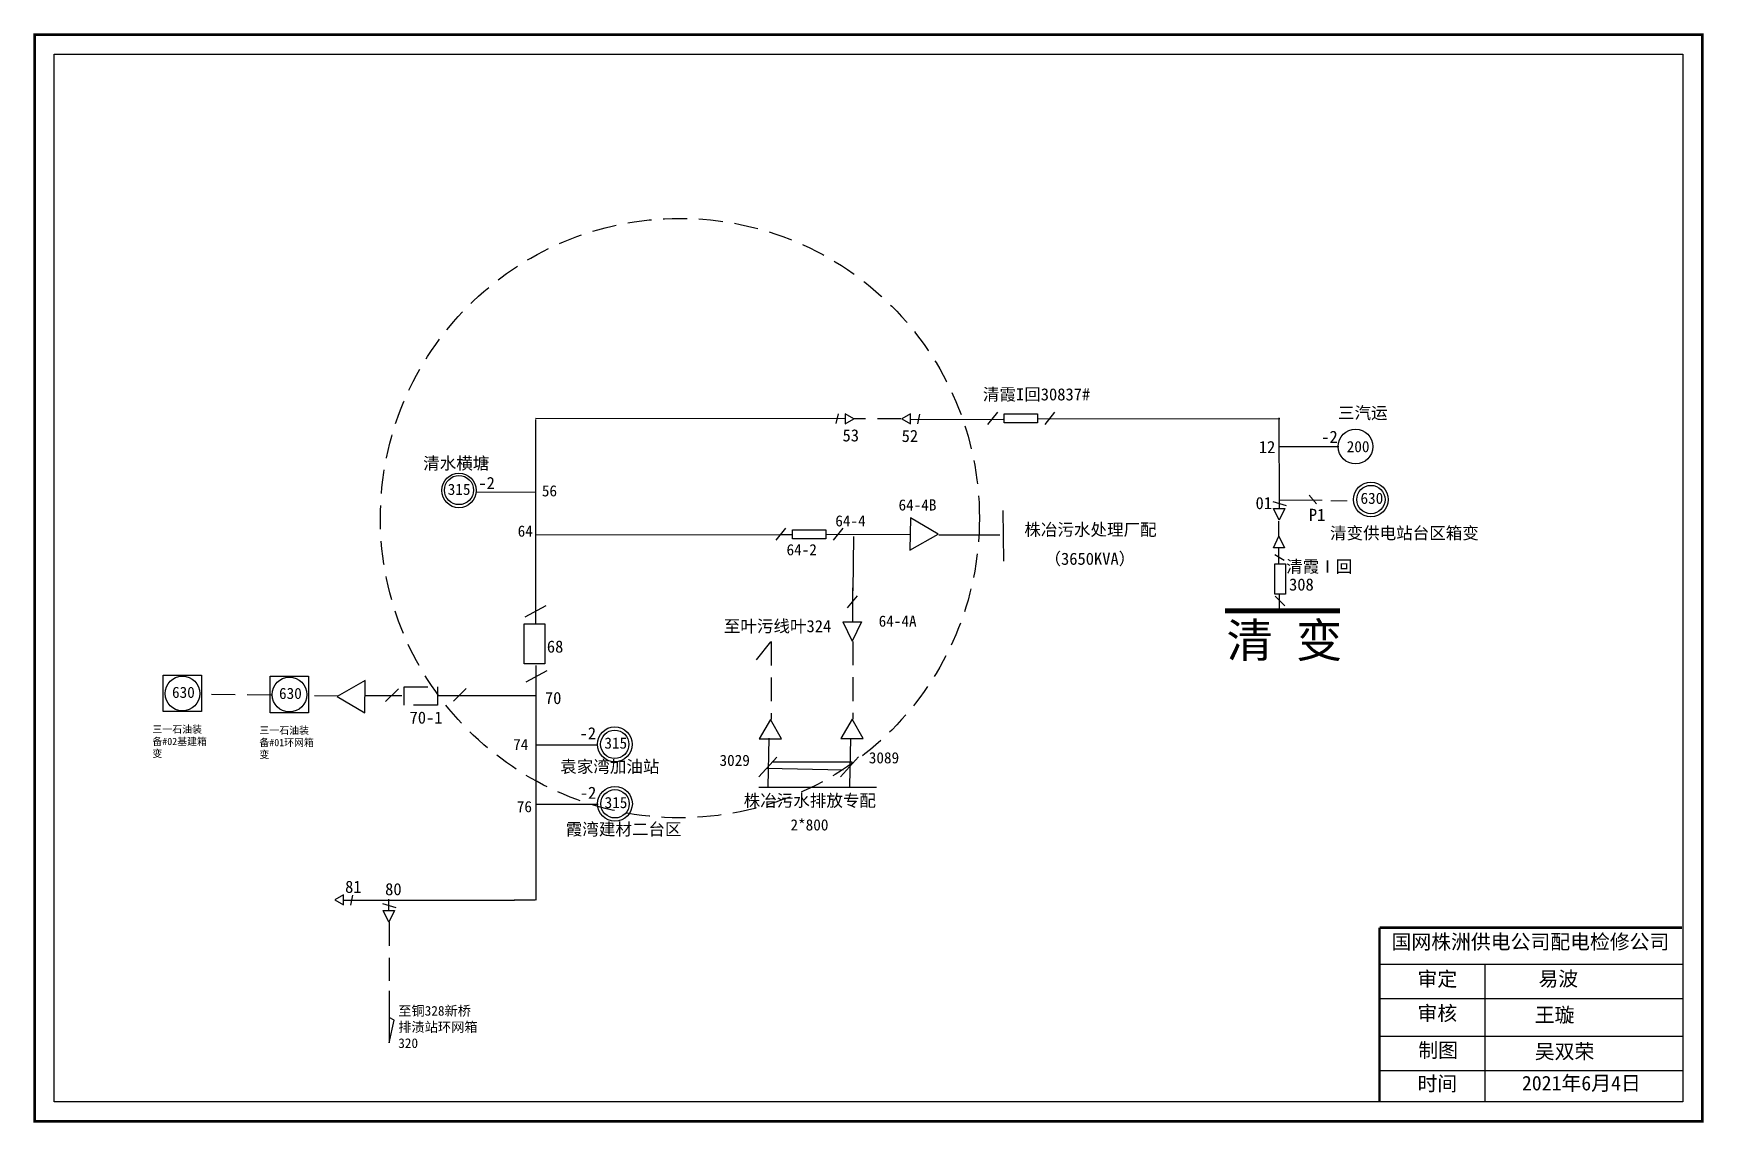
# Model space of a CAD drawing. Extents: x 0 to 344, y 0 to 224.
import ezdxf

# ---------------------------------------------------------------- set-up
doc = ezdxf.new("R2010")
doc.units = 0
doc.header["$LTSCALE"] = 0.774411
doc.linetypes.add('DASHED2', pattern=[9.525, 6.35, -3.175])
doc.layers.get('0').update_dxf_attribs({"linetype": 'CONTINUOUS'})
doc.styles.add('SimSun_txtstyle_2.30_0_0', font='', dxfattribs={"height": 2.3})
doc.styles.get("Standard").update_dxf_attribs({"font": '', "height": 2.5})
doc.styles.add('字体', font='', dxfattribs={"height": 2.5})
doc.styles.get('SimSun_txtstyle_2.30_0_0').set_extended_font_data('SimSun')
doc.styles.get('Standard').set_extended_font_data('SimSun')
doc.styles.get('字体').set_extended_font_data('SimSun')

msp = doc.modelspace()

# ---------------------------------------------------------------- linework, layer by layer
for p, q in [((167.26, 144.72), (103.26, 144.76)), ((256.72, 138.99), (268.91, 138.99)), ((199.62, 125.85), (199.75, 115.36)), ((103.3, 120.8), (153.64, 120.89)), ((153.83, 120.89), (156.24, 120.89)), ((163.18, 120.89), (180.41, 120.92)), ((186.41, 120.8), (198.97, 120.8)), ((168.62, 109.88), (168.62, 102.85)), ((103.3, 93.85), (103.33, 45.54)), ((103.28, 77.55), (116.11, 77.55)), ((151.33, 78.89), (151.14, 68.88)), ((168.18, 78.93), (168, 68.92)), ((153, 74.99), (149.29, 70.92)), ((166.69, 72.29), (150.95, 72.67)), ((168.55, 73.93), (152.07, 73.93)), ((169.85, 75.04), (166.14, 70.96)), ((173.55, 68.74), (149.29, 68.74)), ((103.33, 65.29), (116.16, 65.29)), ((63.67, 45.52), (98.89, 45.52)), ((72.98, 43.4), (72.98, 45.72)), ((103.19, 45.52), (98.82, 45.52))]:
    msp.add_line(p, q)
at = {"linetype": 'DASHED2'}
for p, q in [((165.27, 143.72), (165.71, 145.74)), ((178.66, 144.72), (168.78, 144.72)), ((182.43, 145.68), (181.99, 143.66)), ((105.36, 106.19), (100.86, 103.76)), ((151.7, 98.76), (148.74, 95.05)), ((151.82, 98.8), (151.82, 82.76)), ((168.68, 98.84), (168.68, 82.8)), ((105.58, 92.79), (101.09, 90.36)), ((48.69, 87.78), (34.44, 87.89)), ((62.57, 87.57), (56.51, 87.67)), ((74.95, 89.09), (72.29, 86.44)), ((88.96, 89.17), (86.31, 86.51)), ((65.51, 46.54), (65.08, 44.51)), ((73.08, 41), (73.08, 28.9))]:
    msp.add_line(p, q, dxfattribs=at)
at = {"linetype": 'Continuous'}
for p, q in [((198.49, 146.09), (196.47, 143.56)), ((206.73, 144.71), (256.75, 144.8)), ((210.3, 146.09), (208.28, 143.56)), ((256.69, 126.24), (256.65, 144.92)), ((103.31, 124.17), (103.3, 144.56)), ((180.63, 144.55), (199.7, 144.64)), ((90.97, 129.64), (103.3, 129.61)), ((103.3, 123.59), (103.3, 124.92)), ((103.3, 102.41), (103.3, 123.75)), ((154.83, 122.21), (152.81, 119.69)), ((166.64, 122.21), (164.61, 119.69)), ((168.82, 120.48), (168.68, 109.29)), ((169.55, 108.26), (167.52, 105.73)), ((257.77, 106.2), (255.79, 108.18)), ((256.65, 108.57), (256.65, 105.2)), ((166.62, 102.87), (168.54, 98.87)), ((166.62, 102.87), (170.48, 102.87)), ((170.48, 102.87), (168.54, 98.87)), ((277.36, 32.33), (339.73, 32.33)), ((299.01, 32.32), (299.01, 3.99)), ((73.07, 26.85), (73.07, 16.08)), ((277.36, 25.23), (339.73, 25.23)), ((74.08, 20.81), (73.07, 21.31)), ((73.07, 16.08), (74.08, 20.81)), ((277.36, 17.48), (339.73, 17.48)), ((277.36, 10.38), (339.73, 10.38))]:
    msp.add_line(p, q, dxfattribs=at)
at = {"color": 7, "linetype": 'Continuous', "ltscale": 2}
for p, q in [((255.34, 127.65), (258.06, 126.85)), ((256.65, 123.82), (255.44, 126.24)), ((255.44, 126.24), (257.76, 126.24)), ((257.76, 126.24), (256.65, 123.82)), ((255.42, 118.14), (256.53, 120.56)), ((257.74, 118.14), (255.42, 118.14)), ((256.53, 120.56), (257.74, 118.14))]:
    msp.add_line(p, q, dxfattribs=at)
at = {"color": 7, "linetype": 'Continuous', "lineweight": 0, "ltscale": 0.33281}
for p, q in [((256.69, 127.95), (265.49, 127.95)), ((262.83, 129.01), (264.29, 127.21)), ((267.29, 127.81), (270.62, 127.81))]:
    msp.add_line(p, q, dxfattribs=at)
at = {"color": 0, "linetype": 'Continuous'}
for p, q in [((256.53, 120.56), (256.53, 123.64)), ((256.53, 114.79), (256.53, 118.14)), ((257.68, 115.49), (255.7, 116.68))]:
    msp.add_line(p, q, dxfattribs=at)
at = {"linetype": 'ByBlock'}
for p, q in [((75.68, 87.6), (68.09, 87.6)), ((103.34, 87.6), (83.02, 87.6))]:
    msp.add_line(p, q, dxfattribs=at)
at = {"linetype": 'Continuous', "ltscale": 2}
for p, q in [((71.7, 44.81), (74.43, 44.01)), ((73.01, 40.98), (71.8, 43.4)), ((71.8, 43.4), (74.12, 43.4)), ((74.12, 43.4), (73.01, 40.98))]:
    msp.add_line(p, q, dxfattribs=at)
at = {"linetype": 'Continuous', "const_width": 0.5}
msp.add_lwpolyline([(-0.07, 223.89), (343.9, 223.89), (343.9, -0.07), (-0.07, -0.07)], close=True, dxfattribs=at)
at = {"linetype": 'Continuous'}
for points in [[(3.97, 219.85), (339.86, 219.85), (339.86, 3.97), (3.97, 3.97)], [(199.88, 145.72), (206.79, 145.72), (206.79, 143.87), (199.88, 143.87)], [(156.22, 121.85), (163.13, 121.85), (163.13, 119.99), (156.22, 119.99)], [(257.92, 114.81), (257.92, 108.56), (255.7, 108.56), (255.7, 114.81)]]:
    msp.add_lwpolyline(points, close=True, dxfattribs=at)
at = {"linetype": 'DASHED2'}
for points in [[(168.9, 144.71), (167.12, 145.74), (167.12, 143.68)], [(178.8, 144.69), (180.58, 143.66), (180.58, 145.72)], [(83.02, 85.73), (76.14, 85.73), (76.14, 89.48), (83.02, 89.48)], [(151.68, 82.76), (149.38, 78.78), (153.97, 78.78)], [(168.53, 82.8), (166.24, 78.83), (170.82, 78.83)], [(61.88, 45.55), (63.67, 44.52), (63.67, 46.58)]]:
    msp.add_lwpolyline(points, close=True, dxfattribs=at)
for points in [[(186.27, 120.92), (180.56, 124.33), (180.46, 117.68)], [(100.92, 102.45), (105.19, 102.45), (105.19, 94.19), (100.92, 94.19)], [(68.09, 90.78), (62.3, 87.5), (68.03, 84.13)]]:
    msp.add_lwpolyline(points, close=True)
at = {"linetype": 'Continuous'}
for points, const_width in [([(269.15, 105.15), (245.44, 105.13)], 1), ([(277.32, 39.84), (277.32, 4.11)], 0.5), ([(277.36, 39.84), (339.73, 39.84)], 0.5)]:
    msp.add_lwpolyline(points, dxfattribs=dict(at, const_width=const_width))
at = {"linetype": 'ByBlock'}
for points in [[(34.33, 84.37), (26.46, 84.37), (26.46, 91.87), (34.33, 91.87)], [(56.4, 84.15), (48.53, 84.15), (48.53, 91.65), (56.4, 91.65)]]:
    msp.add_lwpolyline(points, close=True, dxfattribs=at)
at = {"color": 1, "linetype": 'DASHED2'}
msp.add_circle((133.02, 124.26), 61.77, dxfattribs=at)
at = {"linetype": 'Continuous'}
for centre, radius in [((272.37, 138.99), 3.58), ((275.53, 128.08), 3.58), ((275.53, 128.08), 2.92), ((30.41, 88.1), 3.58), ((52.48, 87.88), 3.58), ((119.58, 77.63), 3.58), ((119.58, 77.63), 2.92), ((119.63, 65.37), 3.58), ((119.63, 65.37), 2.92)]:
    msp.add_circle(centre, radius, dxfattribs=at)
at = {"color": 7, "linetype": 'ByBlock', "ltscale": 2}
msp.add_circle((87.45, 129.95), 3.55, dxfattribs=at)
at = {"color": 7, "linetype": 'ByBlock'}
msp.add_circle((87.45, 130.03), 3, dxfattribs=at)

# ---------------------------------------------------------------- texts
at = {"color": 1}
for s, p in [('53', (166.56, 140.06)), ('52', (178.75, 139.94)), ('-2', (91.45, 130.24)), ('-2', (112.32, 78.65))]:
    msp.add_text(s, height=2.5, dxfattribs=at).set_placement(p)
for s, p in [('-2', (265.29, 139.75)), ('12', (252.42, 137.65)), ('01', (251.74, 126.1)), ('P1', (262.73, 123.68)), ('-2', (112.37, 66.4))]:
    msp.add_text(s, height=2.5).set_placement(p)
at = {"color": 7}
msp.add_text('清水横塘', height=2.5, dxfattribs=at).set_placement((80.07, 134.3))
at = {"style": '字体'}
for s, p in [('株冶污水处理厂配', (204.06, 120.63)), ('清变供电站台区箱变', (267.11, 119.92)), ('（3650KVA）', (208.21, 114.63)), ('袁家湾加油站', (108.34, 71.8)), ('株冶污水排放专配', (146.18, 64.79)), ('霞湾建材二台区', (109.48, 58.89))]:
    msp.add_text(s, height=2.5, dxfattribs=at).set_placement(p)
at = {"color": 7, "char_height": 2.5, "attachment_point": 1, "style": '字体'}
for s, insert, width in [('清霞I回30837#', (195.51, 151.01), 24.2699), ('三汽运', (268.75, 147.2), 15.3967)]:
    msp.add_mtext(s, dxfattribs=dict(at, insert=insert, width=width))
at = {"attachment_point": 1}
for s, insert, char_height, width in [('200', (270.55, 140.14), 2.3, 4.8377), ('三一石油装备#02基建箱变', (24.22, 81.47), 1.5, 12.1193), ('三一石油装备#01环网箱变', (46.29, 81.25), 1.5, 12.1193), ('315', (117.44, 79.04), 2.3, 4.8377), ('3089', (171.98, 76.01), 2.3, 4.8377), ('3029', (141.19, 75.48), 2.3, 4.8377), ('76', (99.38, 65.94), 2.3, 4.8377), ('315', (117.49, 66.78), 2.3, 4.8377), ('2*800', (155.83, 62.18), 2.3, 4.8377), ('81', (63.97, 49.52), 2.5, 7.8765), ('80', (72.22, 49.03), 2.5, 7.8765), ('至铜{\\fKaiTi_GB2312|b0|i0|c134|p49;328}新桥{\\fKaiTi_GB2312|b0|i0|c134|p49;\\P}排渍站环网箱{\\fKaiTi_GB2312|b0|i0|c134|p49;320}', (74.93, 23.71), 2, 18.5524)]:
    msp.add_mtext(s, dxfattribs=dict(at, insert=insert, char_height=char_height, width=width))
at = {"color": 7, "insert": (85.13, 131.33), "char_height": 2.3, "width": 4.8377, "attachment_point": 1}
msp.add_mtext('315', dxfattribs=at)
at = {"color": 1, "attachment_point": 1}
for s, insert, char_height, width in [('56', (104.55, 131.03), 2.3, 4.8377), ('64-4B', (178.11, 128.12), 2.3, 4.8377), ('64-4', (165.07, 124.84), 2.3, 4.8377), ('64', (99.56, 122.74), 2.3, 4.8377), ('64-2', (155.01, 118.89), 2.3, 4.8377), ('64-4A', (174.01, 104.18), 2.3, 4.8377), ('70', (105.18, 88.43), 2.5, 8.294), ('70-1', (77.26, 84.39), 2.5, 8.294), ('74', (98.62, 78.74), 2.3, 4.8377)]:
    msp.add_mtext(s, dxfattribs=dict(at, insert=insert, char_height=char_height, width=width))
at = {"attachment_point": 1}
for s, insert, char_height, width, style in [('630', (273.39, 129.49), 2.3, 4.8377, 'SimSun_txtstyle_2.30_0_0'), ('至叶污线叶324', (142.08, 103.24), 2.5, 26.5578, '字体'), ('630', (28.27, 89.5), 2.3, 4.8377, 'SimSun_txtstyle_2.30_0_0'), ('630', (50.34, 89.28), 2.3, 4.8377, 'SimSun_txtstyle_2.30_0_0')]:
    msp.add_mtext(s, dxfattribs=dict(at, insert=insert, char_height=char_height, width=width, style=style))
at = {"color": 0, "linetype": 'Continuous', "attachment_point": 1, "style": '字体'}
for s, insert, char_height, width in [('清霞Ⅰ回', (258.06, 115.53), 2.5, 14.2601), ('国网株洲供电公司配电检修公司', (279.8, 38.44), 3, 68.5663)]:
    msp.add_mtext(s, dxfattribs=dict(at, insert=insert, char_height=char_height, width=width))
at = {"linetype": 'Continuous', "insert": (258.65, 111.82), "char_height": 2.5, "width": 5.6554, "attachment_point": 1}
msp.add_mtext('308', dxfattribs=at)
at = {"linetype": 'Continuous', "attachment_point": 1, "style": '字体'}
for s, insert, char_height, width in [('清 变', (245.77, 102.57), 7, 28.4432), ('审定', (285.15, 30.77), 3, 23.4615), ('审核', (285.15, 23.71), 3, 23.4615), ('制图', (285.31, 16.09), 3, 23.4615), ('时间', (285.15, 9.21), 3, 23.4615)]:
    msp.add_mtext(s, dxfattribs=dict(at, insert=insert, char_height=char_height, width=width))
at = {"color": 1, "insert": (105.58, 99.03), "char_height": 2.5, "width": 26.5578, "attachment_point": 1, "style": '字体'}
msp.add_mtext('68', dxfattribs=at)
at = {"color": 7, "linetype": 'Continuous', "char_height": 3, "attachment_point": 1, "style": '字体'}
for s, insert, width in [('易波', (310.1, 30.82), 23.4615), ('王璇', (309.34, 23.37), 23.4615), ('吴双荣', (309.34, 15.84), 23.4615), ('2021年6月4日', (306.68, 9.31), 31.0825)]:
    msp.add_mtext(s, dxfattribs=dict(at, insert=insert, width=width))

doc.saveas('drawing.dxf')
